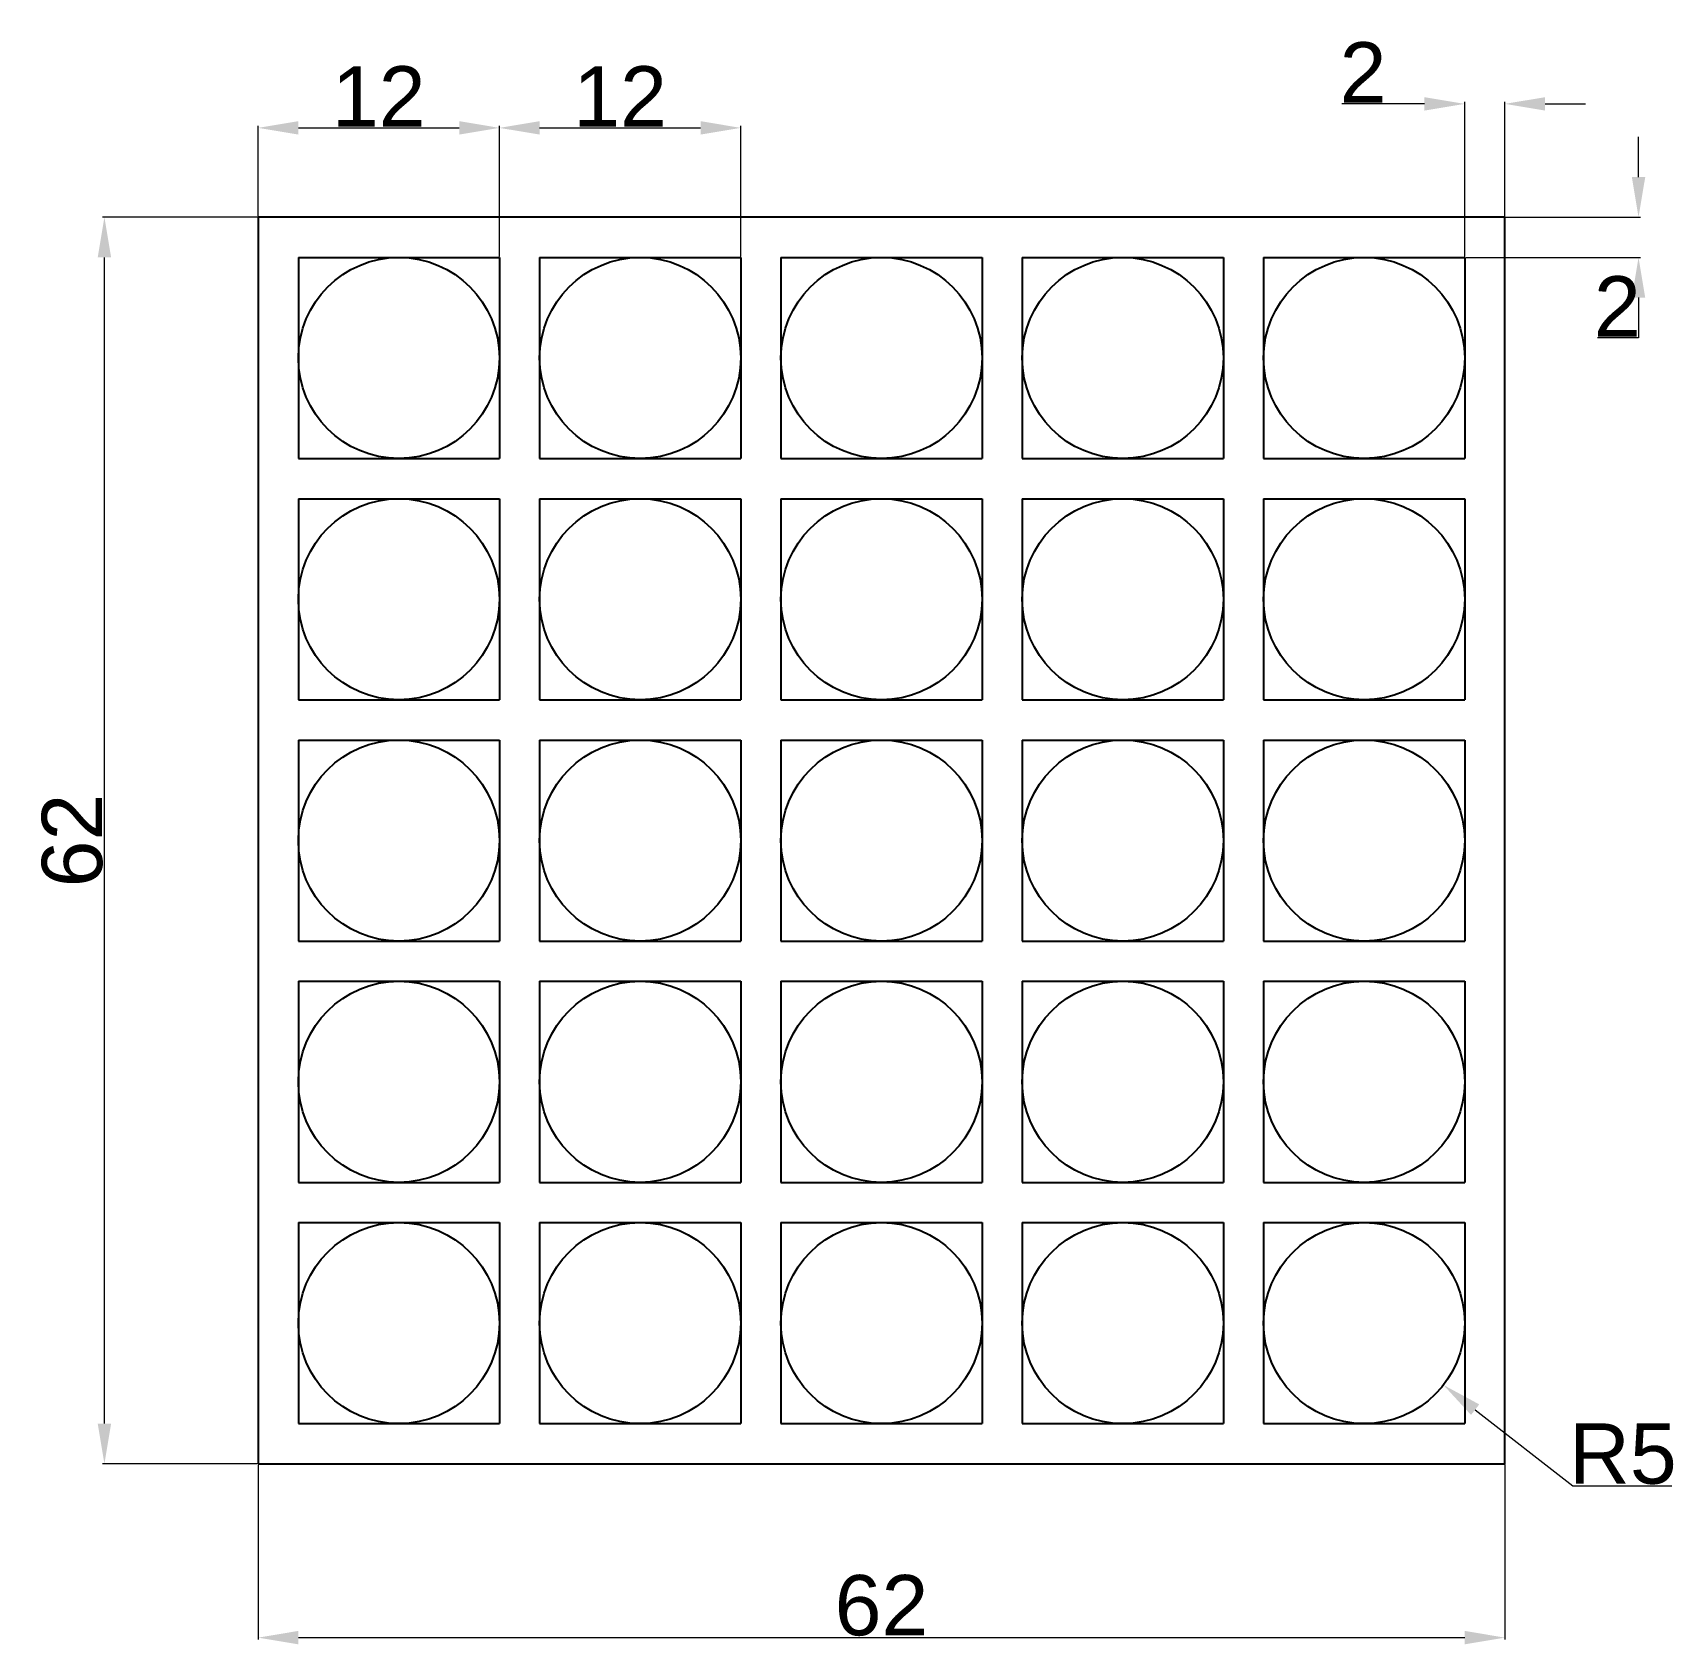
# Model space of a CAD drawing. Header units: millimetres. Extents: x -11.2 to 70.4, y -9 to 71.2.
import ezdxf

# ---------------------------------------------------------------- set-up
doc = ezdxf.new("R2010")
doc.units = ezdxf.units.MM
doc.header["$MEASUREMENT"] = 0
doc.layers.add('AM_5', color=3, linetype='Continuous', lineweight=15)
doc.styles.get("Standard").update_dxf_attribs({"font": 'arial.ttf'})
doc.dimstyles.new('AM_ANSI$0', dxfattribs={"dimtxt": 3, "dimasz": 2, "dimexe": 0.1, "dimexo": 0.05, "dimgap": 0.06, "dimtad": 1, "dimtoh": 1, "dimdec": 3, "dimzin": 9, "dimdsep": 46, "dimtxsty": 'Standard', "dimcen": 0, "dimclrd": 256, "dimclre": 256, "dimclrt": 2, "dimadec": 0, "dimazin": 2, "dimtp": 0.1, "dimtm": 0.1, "dimtfac": 0.71, "dimtdec": 3, "dimtofl": 0, "dimtmove": 0, "dimatfit": 3, "dimfxl": 1, "dimtolj": 1, "dimtzin": 7, "dimlwd": -1, "dimlwe": -1, "dimarcsym": 1})
doc.dimstyles.new('AM_ANSI$4', dxfattribs={"dimtxt": 3, "dimasz": 2, "dimexe": 0.1, "dimexo": 0.05, "dimgap": 0.06, "dimtad": 1, "dimtoh": 1, "dimdec": 3, "dimzin": 9, "dimdsep": 46, "dimtxsty": 'Standard', "dimcen": 0, "dimclrd": 256, "dimclre": 256, "dimclrt": 2, "dimadec": 0, "dimazin": 2, "dimtp": 0.1, "dimtm": 0.1, "dimtfac": 0.71, "dimtdec": 3, "dimtofl": 0, "dimtmove": 0, "dimatfit": 0, "dimfxl": 1, "dimtolj": 1, "dimtzin": 7, "dimlwd": -1, "dimlwe": -1, "dimarcsym": 1})

# ---------------------------------------------------------------- blocks, each defined once
blk = doc.blocks.new('*D5')
at = {"layer": 'AM_5', "transparency": 16777216}
for p, q in [((60.519, 2.694), (65.376, -1.096)), ((65.376, -1.096), (70.296, -1.096))]:
    blk.add_line(p, q, dxfattribs=at)
blk.add_solid([(60.724, 2.957), (60.314, 2.431), (58.942, 3.924)], dxfattribs=at)
at = {"layer": 'Defpoints', "color": 0, "transparency": 16777216}
for p in [(55, 7), (58.942, 3.924)]:
    blk.add_point(p, dxfattribs=at)
at = {"layer": 'AM_5', "color": 2, "transparency": 16777216, "insert": (67.866, 0.489), "char_height": 3, "attachment_point": 5}
blk.add_mtext('\\A1;R5', dxfattribs=at)
blk = doc.blocks.new('*D6')
at = {"layer": 'AM_5', "transparency": 16777216}
for p, q in [((0, -0.05), (0, -8.743)), ((62, -0.05), (62, -8.743)), ((2, -8.643), (60, -8.643))]:
    blk.add_line(p, q, dxfattribs=at)
for points in [[(2, -8.309), (2, -8.976), (0, -8.643)], [(60, -8.309), (60, -8.976), (62, -8.643)]]:
    blk.add_solid(points, dxfattribs=at)
at = {"layer": 'Defpoints', "color": 0, "transparency": 16777216}
for p in [(0, 0), (62, 0), (62, -8.643)]:
    blk.add_point(p, dxfattribs=at)
at = {"layer": 'AM_5', "color": 2, "transparency": 16777216, "insert": (31, -7.051), "char_height": 3, "attachment_point": 5}
blk.add_mtext('\\A1;62', dxfattribs=at)
blk = doc.blocks.new('*D7')
at = {"layer": 'AM_5', "transparency": 16777216}
for p, q in [((-0.05, 62), (-7.744, 62)), ((-7.644, 2), (-7.644, 60)), ((-0.05, 0), (-7.744, 0))]:
    blk.add_line(p, q, dxfattribs=at)
for points in [[(-7.977, 60), (-7.311, 60), (-7.644, 62)], [(-7.977, 2), (-7.311, 2), (-7.644, 0)]]:
    blk.add_solid(points, dxfattribs=at)
at = {"layer": 'Defpoints', "color": 0, "transparency": 16777216}
for p in [(-7.644, 62), (0, 62), (0, 0)]:
    blk.add_point(p, dxfattribs=at)
at = {"layer": 'AM_5', "color": 2, "transparency": 16777216, "insert": (-9.236, 31), "char_height": 3, "attachment_point": 5, "rotation": 90}
blk.add_mtext('\\A1;62', dxfattribs=at)
blk = doc.blocks.new('*D8')
at = {"layer": 'AM_5', "transparency": 16777216}
for p, q in [((60, 60.05), (60, 67.738)), ((62, 62.05), (62, 67.738)), ((58, 67.638), (53.893, 67.638)), ((64, 67.638), (66, 67.638))]:
    blk.add_line(p, q, dxfattribs=at)
for points in [[(58, 67.971), (58, 67.305), (60, 67.638)], [(64, 67.971), (64, 67.305), (62, 67.638)]]:
    blk.add_solid(points, dxfattribs=at)
at = {"layer": 'Defpoints', "color": 0, "transparency": 16777216}
for p in [(60, 67.638), (62, 62), (60, 60)]:
    blk.add_point(p, dxfattribs=at)
at = {"layer": 'AM_5', "color": 2, "transparency": 16777216, "insert": (54.946, 69.204), "char_height": 3, "attachment_point": 5}
blk.add_mtext('\\A1;2', dxfattribs=at)
blk = doc.blocks.new('*D9')
at = {"layer": 'AM_5', "transparency": 16777216}
for p, q in [((68.645, 64), (68.645, 66)), ((62.05, 62), (68.745, 62)), ((60.05, 60), (68.745, 60)), ((68.645, 58), (68.645, 56)), ((68.645, 56), (66.598, 56))]:
    blk.add_line(p, q, dxfattribs=at)
for points in [[(68.312, 64), (68.979, 64), (68.645, 62)], [(68.312, 58), (68.979, 58), (68.645, 60)]]:
    blk.add_solid(points, dxfattribs=at)
at = {"layer": 'Defpoints', "color": 0, "transparency": 16777216}
for p in [(62, 62), (60, 60), (68.645, 60)]:
    blk.add_point(p, dxfattribs=at)
at = {"layer": 'AM_5', "color": 2, "transparency": 16777216, "insert": (67.592, 57.566), "char_height": 3, "attachment_point": 5}
blk.add_mtext('\\A1;2', dxfattribs=at)
blk = doc.blocks.new('*D10')
at = {"layer": 'AM_5', "transparency": 16777216}
for p, q in [((0, 62.05), (0, 66.544)), ((2, 66.444), (10, 66.444)), ((12, 60.05), (12, 66.544))]:
    blk.add_line(p, q, dxfattribs=at)
for points in [[(2, 66.778), (2, 66.111), (0, 66.444)], [(10, 66.778), (10, 66.111), (12, 66.444)]]:
    blk.add_solid(points, dxfattribs=at)
at = {"layer": 'Defpoints', "color": 0, "transparency": 16777216}
for p in [(12, 66.444), (0, 62), (12, 60)]:
    blk.add_point(p, dxfattribs=at)
at = {"layer": 'AM_5', "color": 2, "transparency": 16777216, "insert": (6, 68.01), "char_height": 3, "attachment_point": 5}
blk.add_mtext('\\A1;12', dxfattribs=at)
blk = doc.blocks.new('*D11')
at = {"layer": 'AM_5', "transparency": 16777216}
for p, q in [((12, 60.05), (12, 66.544)), ((14, 66.444), (22, 66.444)), ((24, 60.05), (24, 66.544))]:
    blk.add_line(p, q, dxfattribs=at)
for points in [[(14, 66.778), (14, 66.111), (12, 66.444)], [(22, 66.778), (22, 66.111), (24, 66.444)]]:
    blk.add_solid(points, dxfattribs=at)
at = {"layer": 'Defpoints', "color": 0, "transparency": 16777216}
for p in [(24, 66.444), (12, 60), (24, 60)]:
    blk.add_point(p, dxfattribs=at)
at = {"layer": 'AM_5', "color": 2, "transparency": 16777216, "insert": (18, 68.01), "char_height": 3, "attachment_point": 5}
blk.add_mtext('\\A1;12', dxfattribs=at)

msp = doc.modelspace()

# ---------------------------------------------------------------- linework, layer by layer
for p, q in [((2, 60), (12, 60)), ((2, 60), (2, 50)), ((12, 60), (12, 50)), ((14, 60), (24, 60)), ((14, 60), (14, 50)), ((24, 60), (24, 50)), ((26, 60), (36, 60)), ((26, 60), (26, 50)), ((36, 60), (36, 50)), ((38, 60), (48, 60)), ((38, 60), (38, 50)), ((48, 60), (48, 50)), ((50, 60), (60, 60)), ((50, 60), (50, 50)), ((60, 60), (60, 50)), ((2, 50), (12, 50)), ((14, 50), (24, 50)), ((26, 50), (36, 50)), ((38, 50), (48, 50)), ((50, 50), (60, 50)), ((2, 48), (12, 48)), ((2, 48), (2, 38)), ((12, 48), (12, 38)), ((14, 48), (24, 48)), ((14, 48), (14, 38)), ((24, 48), (24, 38)), ((26, 48), (36, 48)), ((26, 48), (26, 38)), ((36, 48), (36, 38)), ((38, 48), (48, 48)), ((38, 48), (38, 38)), ((48, 48), (48, 38)), ((50, 48), (60, 48)), ((50, 48), (50, 38)), ((60, 48), (60, 38)), ((2, 38), (12, 38)), ((14, 38), (24, 38)), ((26, 38), (36, 38)), ((38, 38), (48, 38)), ((50, 38), (60, 38)), ((2, 36), (12, 36)), ((2, 36), (2, 26)), ((12, 36), (12, 26)), ((14, 36), (24, 36)), ((14, 36), (14, 26)), ((24, 36), (24, 26)), ((26, 36), (36, 36)), ((26, 36), (26, 26)), ((36, 36), (36, 26)), ((38, 36), (48, 36)), ((38, 36), (38, 26)), ((48, 36), (48, 26)), ((50, 36), (60, 36)), ((50, 36), (50, 26)), ((60, 36), (60, 26)), ((2, 26), (12, 26)), ((14, 26), (24, 26)), ((26, 26), (36, 26)), ((38, 26), (48, 26)), ((50, 26), (60, 26)), ((2, 24), (12, 24)), ((2, 24), (2, 14)), ((12, 24), (12, 14)), ((14, 24), (24, 24)), ((14, 24), (14, 14)), ((24, 24), (24, 14)), ((26, 24), (36, 24)), ((26, 24), (26, 14)), ((36, 24), (36, 14)), ((38, 24), (48, 24)), ((38, 24), (38, 14)), ((48, 24), (48, 14)), ((50, 24), (60, 24)), ((50, 24), (50, 14)), ((60, 24), (60, 14)), ((2, 14), (12, 14)), ((14, 14), (24, 14)), ((26, 14), (36, 14)), ((38, 14), (48, 14)), ((50, 14), (60, 14)), ((2, 12), (2, 2)), ((2, 12), (12, 12)), ((12, 12), (12, 2)), ((14, 12), (24, 12)), ((14, 12), (14, 2)), ((24, 12), (24, 2)), ((26, 12), (36, 12)), ((26, 12), (26, 2)), ((36, 12), (36, 2)), ((38, 12), (48, 12)), ((38, 12), (38, 2)), ((48, 12), (48, 2)), ((50, 12), (60, 12)), ((50, 12), (50, 2)), ((60, 12), (60, 2)), ((2, 2), (12, 2)), ((14, 2), (24, 2)), ((26, 2), (36, 2)), ((38, 2), (48, 2)), ((50, 2), (60, 2))]:
    msp.add_line(p, q)
msp.add_lwpolyline([(0, 0), (62, 0), (62, 62), (0, 62)], close=True)
for centre in [(7, 55), (19, 55), (31, 55), (43, 55), (55, 55), (7, 43), (19, 43), (31, 43), (43, 43), (55, 43), (7, 31), (19, 31), (31, 31), (43, 31), (55, 31), (7, 19), (19, 19), (31, 19), (43, 19), (55, 19), (7, 7), (19, 7), (31, 7), (43, 7), (55, 7)]:
    msp.add_circle(centre, 5)

# ---------------------------------------------------------------- dimensions: what is measured, and where the dimension line sits
at = {"layer": 'AM_5'}
for base, p1, p2, picture, middle in [((60, 67.6379), (62, 62), (60, 60), '*D8', (54.9465, 69.204)), ((24, 66.4443), (12, 60), (24, 60), '*D11', (18, 68.0105))]:
    dim = msp.add_linear_dim(base=base, p1=p1, p2=p2, dimstyle='AM_ANSI$0', dxfattribs=at)
    dim.commit()
    dim.dimension.update_dxf_attribs({"geometry": picture, "text_midpoint": middle})
for base, p1, p2, angle, picture, middle in [((12, 66.4443), (0, 62), (12, 60), 0, '*D10', (6, 68.0105)), ((68.6454, 60), (62, 62), (60, 60), 90, '*D9', (67.5919, 57.5661)), ((-7.6442, 62), (0, 0), (0, 62), 90, '*D7', (-9.2359, 31))]:
    dim = msp.add_linear_dim(base=base, p1=p1, p2=p2, angle=angle, dimstyle='AM_ANSI$0', dxfattribs=at)
    dim.commit()
    dim.dimension.update_dxf_attribs({"geometry": picture, "text_midpoint": middle})
dim = msp.add_radius_dim(center=(55, 7), mpoint=(58.942, 3.9242), dimstyle='AM_ANSI$4', override={"dimpost": ''}, dxfattribs=at)
dim.commit()
dim.dimension.update_dxf_attribs({"geometry": '*D5', "text_midpoint": (67.8662, -1.0961), "dimtype": 164})
dim = msp.add_linear_dim(base=(62, -8.6425), p1=(0, 0), p2=(62, 0), angle=0, dimstyle='AM_ANSI$0', override={"dimpost": ''}, dxfattribs=at)
dim.commit()
dim.dimension.update_dxf_attribs({"geometry": '*D6', "text_midpoint": (31, -7.0508)})

doc.saveas('drawing.dxf')
